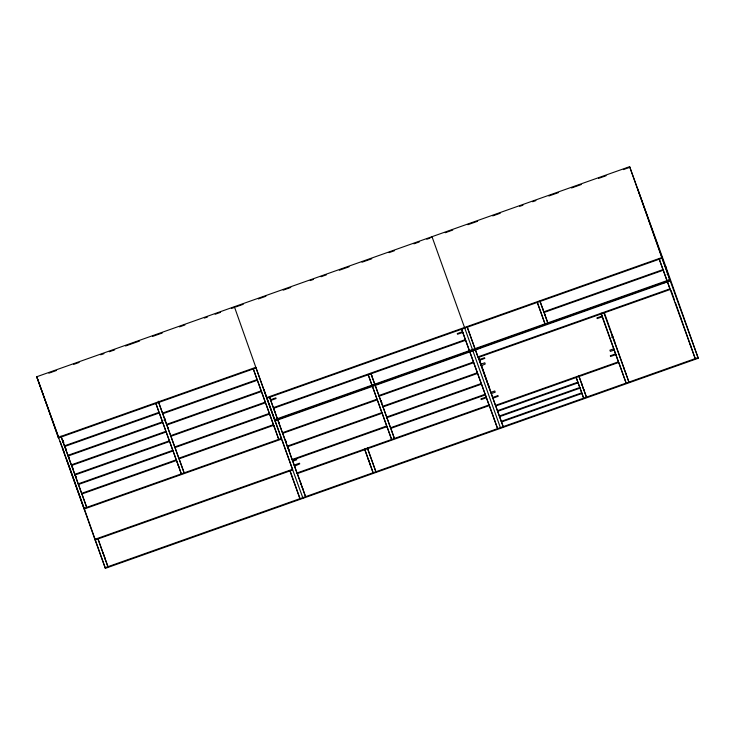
<?xml version="1.0" encoding="UTF-8"?>
<svg xmlns="http://www.w3.org/2000/svg" width="735" height="735" viewBox="0 0 735 735"><rect width="100%" height="100%" fill="white"/><g stroke="black" fill="none" stroke-linecap="round" stroke-linejoin="round"><path stroke-width="1.1" d="M611.878 337.503L611.915 336.814M164.282 420.806L164.208 419.832M669.208 280.154L669.273 279.135M58.203 437.353L255.826 367.325L281.771 439.006L84.148 509.024L36.75 376.743L629.629 166.67L666.075 267.347M48.859 373.178L56.42 370.495M73.702 364.376L79.095 362.456M100.695 354.803L103.938 353.654M109.34 351.743L114.733 349.832M125.538 346.001L139.576 341.031M152.531 336.437L162.251 332.992M179.533 326.873L184.935 324.962M204.367 318.071L207.61 316.923M215.171 314.249L220.573 312.329M231.369 308.507L234.612 307.359M235.687 306.973L243.248 304.299M258.371 298.943L265.923 296.26M283.205 290.141L290.766 287.458M310.207 280.577L313.441 279.429M321.002 276.746L326.404 274.835M339.359 270.241L349.079 266.796M362.043 262.202L371.763 258.766M389.035 252.638L394.438 250.727M413.878 243.836L419.281 241.925M426.833 239.242L430.076 238.103M445.199 232.738L452.751 230.064M467.873 224.708L477.594 221.263M492.716 215.906L500.269 213.224M519.709 206.342L522.952 205.194M532.673 201.748L535.907 200.6M548.87 196.006L558.591 192.561M571.545 187.976L581.266 184.531M598.547 178.403L606.109 175.729M623.381 169.601L628.783 167.69M256.056 367.969L58.432 437.996L36.98 377.386M64.671 446.503L159.284 412.978M162.729 413.759L257.342 380.234M67.877 455.36L162.49 421.835L159.431 413.18M68.107 456.003L162.72 422.478M166.808 425.023L261.421 391.507M71.552 465.503L166.165 431.978M270.544 399.748L275.836 397.874L276.075 398.554L270.783 400.428M462.563 331.706L457.28 333.58L457.519 334.269L462.811 332.385M170.887 436.296L265.5 402.78M74.759 474.36L169.372 440.835L166.303 432.18M74.988 475.003L169.601 441.478M273.576 408.302L465.604 340.259M544.029 312.476L663.227 270.241M174.967 447.569L269.58 414.053M78.424 484.503L173.037 450.978M274.532 419.685L669.787 279.631M274.761 420.319L670.017 280.274M476.436 349.281L479.615 348.151M663.172 283.113L666.342 281.992M179.046 458.842L273.659 425.317M81.87 494.003L176.474 460.477M478.173 357.522L670.191 289.489M479.284 359.58L484.576 357.706L484.815 358.395L479.523 360.269M602.222 316.022L596.93 317.897L597.169 318.586L602.461 316.702M378.865 395.549L473.478 362.024L481.26 383.514L386.647 417.03M379.095 396.193L473.707 362.667M282.644 433.365L377.257 399.84M480.911 364.165L484.797 362.787L485.229 364L481.453 365.69M83.919 508.39L281.542 438.363M477.364 372.764L382.751 406.29L375.034 384.727M382.99 406.933L477.594 373.408M287.266 446.127L381.878 412.601L377.661 400.694M287.495 446.761L382.108 413.235M386.876 417.673L481.489 384.148M292.346 460.165L386.959 426.64M292.815 461.176L296.701 459.798L296.269 458.585L292.383 459.963L296.995 472.991L489.023 404.957L485.569 395.219M490.879 392.352L494.774 390.974L495.197 392.187L491.311 393.565M613.817 348.794L609.921 350.172L610.353 351.385L614.249 350.007M390.763 428.413L485.376 394.888M294.193 465.08L299.485 463.206L299.724 463.886L294.57 466.137L294.386 465.613M486.221 397.038L480.929 398.912L481.168 399.592L486.46 397.718M492.689 397.46L497.981 395.586L498.22 396.275L492.937 398.149M615.627 353.902L610.335 355.777L610.574 356.466L615.866 354.592M292.732 469.95L95.1 539.968L62.466 447.78L64.469 453.32M297.225 473.634L489.253 405.591M495.721 406.023L618.659 362.456M497.42 410.7L577.866 382.191M497.65 411.334L578.105 382.834M499.341 416.019L579.796 387.51L576.341 377.863M499.57 416.653L580.025 388.144M501.27 421.33L581.716 392.83M501.5 421.973L581.955 393.464M105.133 567.696L698.02 357.614M282.157 440.09L292.502 469.307L94.87 539.334L105.371 568.33L698.25 358.257L665.846 266.704M667.086 274.21L667.674 274.587M698.25 358.257L661.803 257.581L266.548 397.635L302.995 498.302M680.739 317.722L681.06 318.604M690.284 344.697L690.606 345.579M690.716 345.909L691.038 346.791M659.24 259.216L666.985 280.623L663.154 269.8M667.453 281.9L695.218 358.606L675.3 302.333M612.962 336.979L612.283 335.096L612.521 335.776M614.341 340.884L614.019 340.002L614.772 342.097M603.904 312.972L628.93 382.099L604.409 312.834M601.101 313.964L626.128 383.091L618.852 362.53M581.514 383.238L581.835 384.12M581.945 384.442L582.258 385.333M583.204 388.025L583.884 389.917M578.978 376.522L586.447 397.148L578.785 375.502M576.176 377.514L583.645 398.14L579.805 387.418M542.853 308.939L543.174 309.83M544.552 313.735L545.232 315.627M540.041 301.451L547.786 322.858L543.955 312.035M537.239 302.443L544.984 323.85L537.331 302.204M488.288 384.552L488.61 385.434M488.711 385.765L489.032 386.647M467.212 327.25L474.966 348.666L467.304 327.02M475.426 349.943L503.19 426.649L495.353 404.838M432.235 237.331L432.005 236.698L500.627 428.284M461.608 329.243L469.362 350.65L465.531 339.827M469.821 351.927L497.595 428.634L489.161 404.82M371.506 375.052L372.186 376.936M370.991 373.784L374.749 384.175L370.918 373.352M375.208 385.452L394.41 438.483L390.579 427.66M368.189 374.776L371.947 385.168L368.116 374.345M372.406 386.445L391.608 439.475L386.996 426.438M367.564 448.708L375.897 471.751L367.472 447.946M368.171 458.824L368.492 459.715M368.593 460.036L368.915 460.928M369.861 463.62L370.541 465.512M364.762 449.701L373.104 472.743L364.67 448.938M274.1 409.57L274.771 411.453M300.633 482.757L300.955 483.639M301.065 483.97L301.387 484.852M302.324 487.553L303.004 489.437M269.58 397.277L277.334 418.693L273.503 407.87M277.793 419.961L305.567 496.676L297.142 472.862M273.806 425.446L274.127 426.328M274.238 426.649L274.559 427.54M253.253 368.961L278.74 439.355L273.76 425.289M289.93 470.942L299.963 498.661L290.003 470.519M158.641 402.486L184.127 472.881L179.147 458.815M176.823 461.167L177.144 462.058M178.09 464.75L178.77 466.642M155.848 403.478L181.325 473.873L176.731 460.891M62.953 440.394L63.724 442.525M69.127 457.721L69.448 458.612M75.439 475.545L75.87 476.749M61.235 436.994L86.712 507.398L82.109 494.37M103.001 552.784L103.323 553.666M103.433 553.997L103.754 554.879M104.701 557.58L105.381 559.464M97.902 538.976L107.935 566.694L97.975 538.562M36.75 376.743L58.607 437.114M60.151 441.386L62.08 446.715M66.784 459.724L73.197 477.419M479.477 360.122L479.661 360.637M481.186 364.946L481.351 365.424M637.612 188.72L670.246 280.908L274.991 420.953L263.81 389.375M629.629 166.67L662.042 258.224L266.787 398.269L234.373 306.715M671.083 290.426L674.537 300.165M667.665 282.35L669.962 288.846L477.943 356.888L475.26 349.309M659.166 258.775L662.998 269.598L543.799 311.833L539.968 301.01M623.997 368.18L624.419 369.393M625.687 372.976L625.926 373.656M601.193 313.119L618.429 361.822L495.491 405.38L478.255 356.677M480.424 347.095L480.672 347.774M478.898 358.11L486.947 380.84M487.305 382.117L489.767 388.962M494.352 419.51L494.591 420.19M481.701 384.506L485.146 394.254L390.533 427.77L382.816 406.207M469.647 351.201L473.478 362.024M461.543 328.802L465.365 339.625L273.346 407.668L269.515 396.845M380.996 400.603L381.768 402.762M386.748 416.837L387.51 418.996M380.96 400.713L381.722 402.881M382.136 413.015L386.729 425.997L292.117 459.522L282.672 433.135M372.434 386.215L377.027 399.206L282.415 432.722L277.821 419.74M285.649 440.394L286.411 442.562M287.945 446.889L289.158 450.353M287.651 446.577L288.947 450.27M278.684 421.872L279.456 424.04M265.905 403.671L269.35 413.41L174.737 446.935L170.906 436.112M269.598 413.86L273.429 424.683L178.816 458.208L174.985 447.385M261.44 391.314L265.271 402.137L170.658 435.662L166.827 424.839M253.281 368.768L257.103 379.591L162.49 413.116L158.282 401.209M257.36 380.041L261.191 390.864L166.579 424.389L162.747 413.566M164.879 418.803L165.641 420.962M164.778 418.794L165.522 421.146M167.69 427.007L168.453 429.176M169.739 441.68L172.808 450.334L78.195 483.86L71.304 464.382M173.184 451.18L176.244 459.834L81.631 493.36L78.186 483.621M162.867 422.68L165.926 431.335L71.313 464.86L64.432 445.621M155.985 403.68L159.054 412.335L64.441 445.86L60.996 436.121M62.87 440.329L63.633 442.488M65.782 448.543L66.545 450.711M68.612 456.564L69.476 458.695M71.525 464.777L72.93 468.434M75.126 474.966L75.99 477.098M62.723 440.127L63.495 442.534M65.562 448.387L66.334 450.546M68.465 456.361L69.246 458.769M62.512 440.21L63.283 442.369M73.344 477.86L105.371 568.33"/></g></svg>
